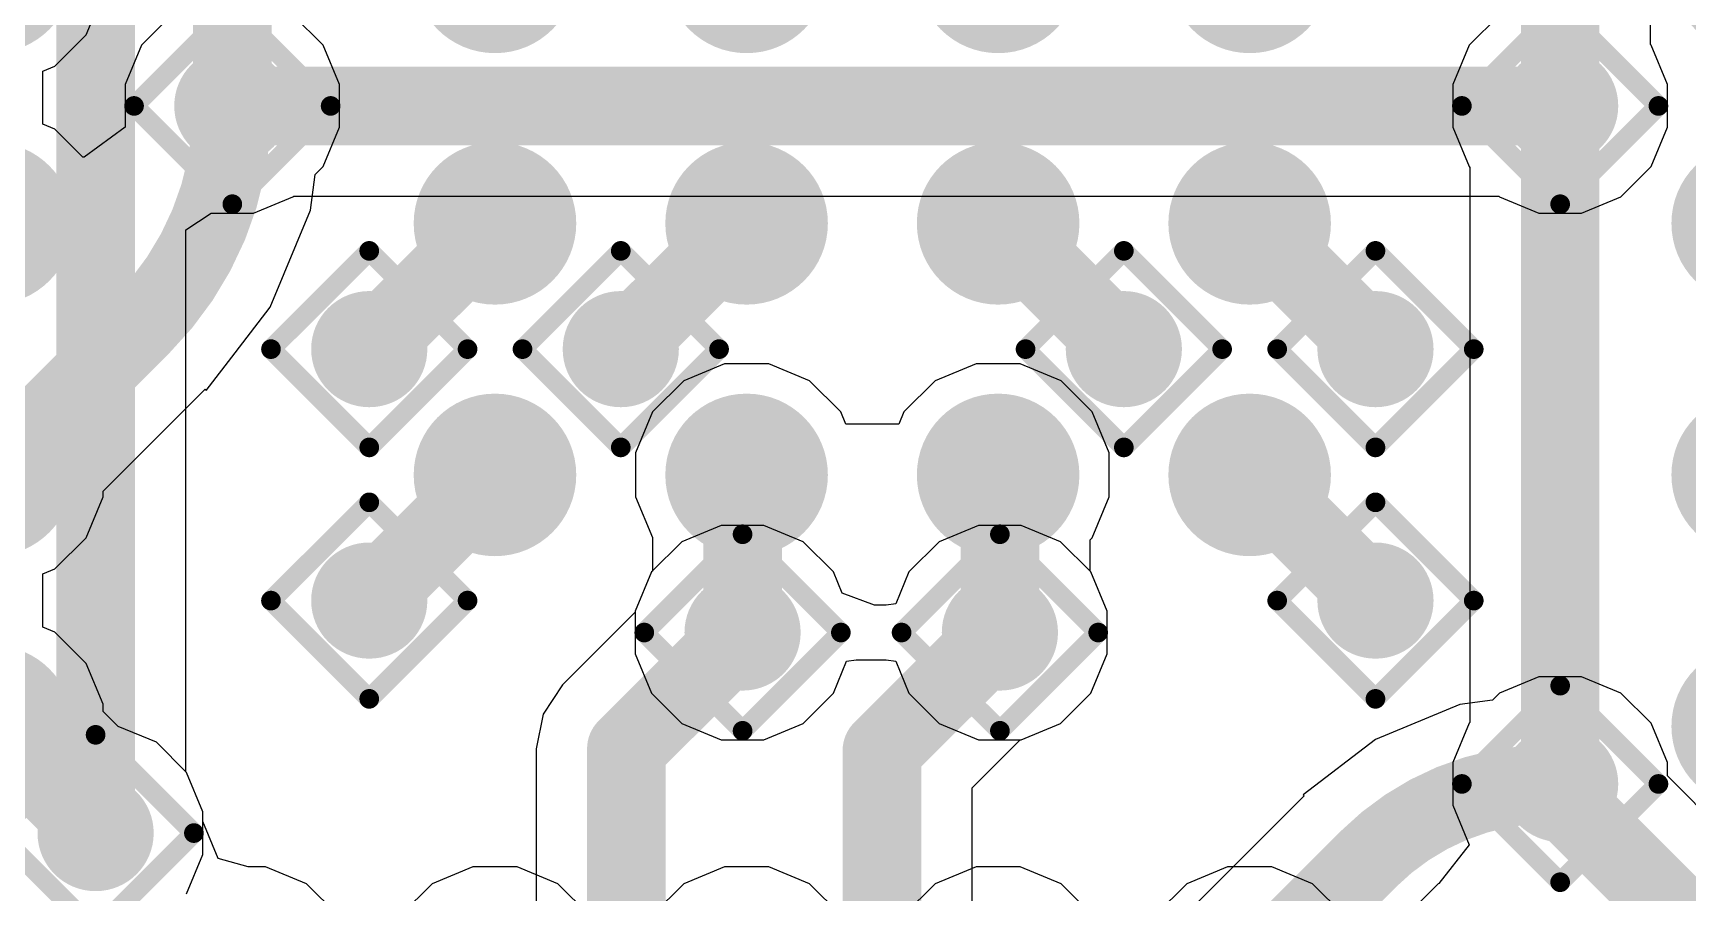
# Model space of a CAD drawing. Header units: inches. Extents: x -0.2 to 17.4, y -0.2 to 2.6.
# Drawn here: x 0.9396 to 1.108, y 0.1849 to 0.2724 of the extents above; entities that cross this region are included whole.
import ezdxf

# ---------------------------------------------------------------- set-up
doc = ezdxf.new("R2010")
doc.units = ezdxf.units.IN
doc.header["$MEASUREMENT"] = 0
for name, color, linetype in [('Bottom Layer', 5, 'Continuous'), ('Drill Drawing', 1, 'Continuous'), ('Top Layer', 1, 'Continuous'), ('Top Paste', 8, 'Continuous'), ('Top Solder', 216, 'Continuous'), ('Via Holes', 16, 'Continuous')]:
    doc.layers.add(name, color=color, linetype=linetype)

# ---------------------------------------------------------------- blocks, each defined once
blk = doc.blocks.new('TC358870XBG_17')
at = {"layer": 'Top Layer'}
h = blk.add_hatch(color=1, dxfattribs=at)
edge = h.paths.add_edge_path()
edge.add_arc((-0.08957, 0.0128), 0.0063, 0, 360)
h = blk.add_hatch(color=1, dxfattribs=at)
edge = h.paths.add_edge_path()
edge.add_arc((-0.03839, 0.0128), 0.0063, 0, 360)
h = blk.add_hatch(color=1, dxfattribs=at)
edge = h.paths.add_edge_path()
edge.add_arc((-0.01279, 0.0128), 0.0063, 0, 360)
h = blk.add_hatch(color=1, dxfattribs=at)
edge = h.paths.add_edge_path()
edge.add_arc((0.0128, 0.0128), 0.0063, 0, 360)
h = blk.add_hatch(color=1, dxfattribs=at)
edge = h.paths.add_edge_path()
edge.add_arc((0.03839, 0.0128), 0.0063, 0, 360)
h = blk.add_hatch(color=1, dxfattribs=at)
edge = h.paths.add_edge_path()
edge.add_arc((-0.08957, -0.01279), 0.0063, 0, 360)
h = blk.add_hatch(color=1, dxfattribs=at)
edge = h.paths.add_edge_path()
edge.add_arc((-0.03839, -0.01279), 0.0063, 0, 360)
h = blk.add_hatch(color=1, dxfattribs=at)
edge = h.paths.add_edge_path()
edge.add_arc((-0.01279, -0.01279), 0.0063, 0, 360)
h = blk.add_hatch(color=1, dxfattribs=at)
edge = h.paths.add_edge_path()
edge.add_arc((0.0128, -0.01279), 0.0063, 0, 360)
h = blk.add_hatch(color=1, dxfattribs=at)
edge = h.paths.add_edge_path()
edge.add_arc((0.03839, -0.01279), 0.0063, 0, 360)
h = blk.add_hatch(color=1, dxfattribs=at)
edge = h.paths.add_edge_path()
edge.add_arc((-0.08957, -0.03839), 0.0063, 0, 360)
h = blk.add_hatch(color=1, dxfattribs=at)
edge = h.paths.add_edge_path()
edge.add_arc((-0.03839, -0.03839), 0.0063, 0, 360)
h = blk.add_hatch(color=1, dxfattribs=at)
edge = h.paths.add_edge_path()
edge.add_arc((-0.01279, -0.03839), 0.0063, 0, 360)
h = blk.add_hatch(color=1, dxfattribs=at)
edge = h.paths.add_edge_path()
edge.add_arc((0.0128, -0.03839), 0.0063, 0, 360)
h = blk.add_hatch(color=1, dxfattribs=at)
edge = h.paths.add_edge_path()
edge.add_arc((0.03839, -0.03839), 0.0063, 0, 360)
h = blk.add_hatch(color=1, dxfattribs=at)
edge = h.paths.add_edge_path()
edge.add_arc((-0.08957, -0.06398), 0.0063, 0, 360)
at = {"layer": 'Top Paste'}
h = blk.add_hatch(color=8, dxfattribs=at)
edge = h.paths.add_edge_path()
edge.add_arc((-0.08957, 0.0128), 0.0063, 0, 360)
h = blk.add_hatch(color=8, dxfattribs=at)
edge = h.paths.add_edge_path()
edge.add_arc((-0.03839, 0.0128), 0.0063, 0, 360)
h = blk.add_hatch(color=8, dxfattribs=at)
edge = h.paths.add_edge_path()
edge.add_arc((-0.01279, 0.0128), 0.0063, 0, 360)
h = blk.add_hatch(color=8, dxfattribs=at)
edge = h.paths.add_edge_path()
edge.add_arc((0.0128, 0.0128), 0.0063, 0, 360)
h = blk.add_hatch(color=8, dxfattribs=at)
edge = h.paths.add_edge_path()
edge.add_arc((0.03839, 0.0128), 0.0063, 0, 360)
h = blk.add_hatch(color=8, dxfattribs=at)
edge = h.paths.add_edge_path()
edge.add_arc((-0.08957, -0.01279), 0.0063, 0, 360)
h = blk.add_hatch(color=8, dxfattribs=at)
edge = h.paths.add_edge_path()
edge.add_arc((-0.03839, -0.01279), 0.0063, 0, 360)
h = blk.add_hatch(color=8, dxfattribs=at)
edge = h.paths.add_edge_path()
edge.add_arc((-0.01279, -0.01279), 0.0063, 0, 360)
h = blk.add_hatch(color=8, dxfattribs=at)
edge = h.paths.add_edge_path()
edge.add_arc((0.0128, -0.01279), 0.0063, 0, 360)
h = blk.add_hatch(color=8, dxfattribs=at)
edge = h.paths.add_edge_path()
edge.add_arc((0.03839, -0.01279), 0.0063, 0, 360)
h = blk.add_hatch(color=8, dxfattribs=at)
edge = h.paths.add_edge_path()
edge.add_arc((-0.08957, -0.03839), 0.0063, 0, 360)
h = blk.add_hatch(color=8, dxfattribs=at)
edge = h.paths.add_edge_path()
edge.add_arc((-0.03839, -0.03839), 0.0063, 0, 360)
h = blk.add_hatch(color=8, dxfattribs=at)
edge = h.paths.add_edge_path()
edge.add_arc((-0.01279, -0.03839), 0.0063, 0, 360)
h = blk.add_hatch(color=8, dxfattribs=at)
edge = h.paths.add_edge_path()
edge.add_arc((0.0128, -0.03839), 0.0063, 0, 360)
h = blk.add_hatch(color=8, dxfattribs=at)
edge = h.paths.add_edge_path()
edge.add_arc((0.03839, -0.03839), 0.0063, 0, 360)
h = blk.add_hatch(color=8, dxfattribs=at)
edge = h.paths.add_edge_path()
edge.add_arc((-0.08957, -0.06398), 0.0063, 0, 360)
at = {"layer": 'Top Solder'}
h = blk.add_hatch(color=216, dxfattribs=at)
edge = h.paths.add_edge_path()
edge.add_arc((-0.08957, 0.0128), 0.00827, 0, 360)
h = blk.add_hatch(color=216, dxfattribs=at)
edge = h.paths.add_edge_path()
edge.add_arc((-0.03839, 0.0128), 0.00827, 0, 360)
h = blk.add_hatch(color=216, dxfattribs=at)
edge = h.paths.add_edge_path()
edge.add_arc((-0.01279, 0.0128), 0.00827, 0, 360)
h = blk.add_hatch(color=216, dxfattribs=at)
edge = h.paths.add_edge_path()
edge.add_arc((0.0128, 0.0128), 0.00827, 0, 360)
h = blk.add_hatch(color=216, dxfattribs=at)
edge = h.paths.add_edge_path()
edge.add_arc((0.03839, 0.0128), 0.00827, 0, 360)
h = blk.add_hatch(color=216, dxfattribs=at)
edge = h.paths.add_edge_path()
edge.add_arc((0.08957, 0.0128), 0.00827, 0, 360)
h = blk.add_hatch(color=216, dxfattribs=at)
edge = h.paths.add_edge_path()
edge.add_arc((-0.08957, -0.01279), 0.00827, 0, 360)
h = blk.add_hatch(color=216, dxfattribs=at)
edge = h.paths.add_edge_path()
edge.add_arc((-0.03839, -0.01279), 0.00827, 0, 360)
h = blk.add_hatch(color=216, dxfattribs=at)
edge = h.paths.add_edge_path()
edge.add_arc((-0.01279, -0.01279), 0.00827, 0, 360)
h = blk.add_hatch(color=216, dxfattribs=at)
edge = h.paths.add_edge_path()
edge.add_arc((0.0128, -0.01279), 0.00827, 0, 360)
h = blk.add_hatch(color=216, dxfattribs=at)
edge = h.paths.add_edge_path()
edge.add_arc((0.03839, -0.01279), 0.00827, 0, 360)
h = blk.add_hatch(color=216, dxfattribs=at)
edge = h.paths.add_edge_path()
edge.add_arc((0.08957, -0.01279), 0.00827, 0, 360)
h = blk.add_hatch(color=216, dxfattribs=at)
edge = h.paths.add_edge_path()
edge.add_arc((-0.08957, -0.03839), 0.00827, 0, 360)
h = blk.add_hatch(color=216, dxfattribs=at)
edge = h.paths.add_edge_path()
edge.add_arc((-0.03839, -0.03839), 0.00827, 0, 360)
h = blk.add_hatch(color=216, dxfattribs=at)
edge = h.paths.add_edge_path()
edge.add_arc((-0.01279, -0.03839), 0.00827, 0, 360)
h = blk.add_hatch(color=216, dxfattribs=at)
edge = h.paths.add_edge_path()
edge.add_arc((0.0128, -0.03839), 0.00827, 0, 360)
h = blk.add_hatch(color=216, dxfattribs=at)
edge = h.paths.add_edge_path()
edge.add_arc((0.03839, -0.03839), 0.00827, 0, 360)
h = blk.add_hatch(color=216, dxfattribs=at)
edge = h.paths.add_edge_path()
edge.add_arc((0.08957, -0.03839), 0.00827, 0, 360)
h = blk.add_hatch(color=216, dxfattribs=at)
edge = h.paths.add_edge_path()
edge.add_arc((-0.08957, -0.06398), 0.00827, 0, 360)
h = blk.add_hatch(color=216, dxfattribs=at)
edge = h.paths.add_edge_path()
edge.add_arc((0.08957, -0.06398), 0.00827, 0, 360)

msp = doc.modelspace()

# ---------------------------------------------------------------- hatches: boundary and pattern name
at = {"layer": 'Bottom Layer'}
h = msp.add_hatch(color=5, dxfattribs=at)
edge = h.paths.add_edge_path()
edge.add_arc((0.95991, 0.265), 0.00591, 0, 360)
h = msp.add_hatch(color=5, dxfattribs=at)
edge = h.paths.add_edge_path()
edge.add_arc((1.095, 0.265), 0.00591, 0, 360)
h = msp.add_hatch(color=5, dxfattribs=at)
edge = h.paths.add_edge_path()
edge.add_arc((0.97384, 0.24025), 0.00591, 0, 360)
h = msp.add_hatch(color=5, dxfattribs=at)
edge = h.paths.add_edge_path()
edge.add_arc((0.99943, 0.24025), 0.00591, 0, 360)
h = msp.add_hatch(color=5, dxfattribs=at)
edge = h.paths.add_edge_path()
edge.add_arc((1.05061, 0.24025), 0.00591, 0, 360)
h = msp.add_hatch(color=5, dxfattribs=at)
edge = h.paths.add_edge_path()
edge.add_arc((1.07621, 0.24025), 0.00591, 0, 360)
h = msp.add_hatch(color=5, dxfattribs=at)
edge = h.paths.add_edge_path()
edge.add_arc((0.97384, 0.21466), 0.00591, 0, 360)
h = msp.add_hatch(color=5, dxfattribs=at)
edge = h.paths.add_edge_path()
edge.add_arc((1.07621, 0.21466), 0.00591, 0, 360)
h = msp.add_hatch(color=5, dxfattribs=at)
edge = h.paths.add_edge_path()
edge.add_arc((1.01182, 0.21141), 0.00591, 0, 360)
h = msp.add_hatch(color=5, dxfattribs=at)
edge = h.paths.add_edge_path()
edge.add_arc((1.038, 0.21141), 0.00591, 0, 360)
h = msp.add_hatch(color=5, dxfattribs=at)
edge = h.paths.add_edge_path()
edge.add_arc((1.095, 0.196), 0.00591, 0, 360)
h = msp.add_hatch(color=5, dxfattribs=at)
edge = h.paths.add_edge_path()
edge.add_arc((0.946, 0.191), 0.00591, 0, 360)
at = {"layer": 'Top Layer'}
h = msp.add_hatch(color=1, dxfattribs=at)
edge = h.paths.add_edge_path()
edge.add_arc((0.95991, 0.265), 0.00591, 0, 360)
h = msp.add_hatch(color=1, dxfattribs=at)
edge = h.paths.add_edge_path()
edge.add_arc((1.095, 0.265), 0.00591, 0, 360)
h = msp.add_hatch(color=1, dxfattribs=at)
edge = h.paths.add_edge_path()
edge.add_arc((0.97384, 0.24025), 0.00591, 0, 360)
h = msp.add_hatch(color=1, dxfattribs=at)
edge = h.paths.add_edge_path()
edge.add_arc((0.99943, 0.24025), 0.00591, 0, 360)
h = msp.add_hatch(color=1, dxfattribs=at)
edge = h.paths.add_edge_path()
edge.add_arc((1.05061, 0.24025), 0.00591, 0, 360)
h = msp.add_hatch(color=1, dxfattribs=at)
edge = h.paths.add_edge_path()
edge.add_arc((1.07621, 0.24025), 0.00591, 0, 360)
h = msp.add_hatch(color=1, dxfattribs=at)
edge = h.paths.add_edge_path()
edge.add_arc((0.97384, 0.21466), 0.00591, 0, 360)
h = msp.add_hatch(color=1, dxfattribs=at)
edge = h.paths.add_edge_path()
edge.add_arc((1.07621, 0.21466), 0.00591, 0, 360)
h = msp.add_hatch(color=1, dxfattribs=at)
edge = h.paths.add_edge_path()
edge.add_arc((1.01182, 0.21141), 0.00591, 0, 360)
h = msp.add_hatch(color=1, dxfattribs=at)
edge = h.paths.add_edge_path()
edge.add_arc((1.038, 0.21141), 0.00591, 0, 360)
h = msp.add_hatch(color=1, dxfattribs=at)
edge = h.paths.add_edge_path()
edge.add_arc((1.095, 0.196), 0.00591, 0, 360)
h = msp.add_hatch(color=1, dxfattribs=at)
edge = h.paths.add_edge_path()
edge.add_arc((0.946, 0.191), 0.00591, 0, 360)
at = {"layer": 'Via Holes'}
h = msp.add_hatch(color=7, dxfattribs=at)
edge = h.paths.add_edge_path()
edge.add_arc((0.95991, 0.265), 0.00394, 0, 360)
h = msp.add_hatch(color=7, dxfattribs=at)
edge = h.paths.add_edge_path()
edge.add_arc((1.095, 0.265), 0.00394, 0, 360)
h = msp.add_hatch(color=7, dxfattribs=at)
edge = h.paths.add_edge_path()
edge.add_arc((0.97384, 0.24025), 0.00394, 0, 360)
h = msp.add_hatch(color=7, dxfattribs=at)
edge = h.paths.add_edge_path()
edge.add_arc((0.99943, 0.24025), 0.00394, 0, 360)
h = msp.add_hatch(color=7, dxfattribs=at)
edge = h.paths.add_edge_path()
edge.add_arc((1.05061, 0.24025), 0.00394, 0, 360)
h = msp.add_hatch(color=7, dxfattribs=at)
edge = h.paths.add_edge_path()
edge.add_arc((1.07621, 0.24025), 0.00394, 0, 360)
h = msp.add_hatch(color=7, dxfattribs=at)
edge = h.paths.add_edge_path()
edge.add_arc((0.97384, 0.21466), 0.00394, 0, 360)
h = msp.add_hatch(color=7, dxfattribs=at)
edge = h.paths.add_edge_path()
edge.add_arc((1.07621, 0.21466), 0.00394, 0, 360)
h = msp.add_hatch(color=7, dxfattribs=at)
edge = h.paths.add_edge_path()
edge.add_arc((1.01182, 0.21141), 0.00394, 0, 360)
h = msp.add_hatch(color=7, dxfattribs=at)
edge = h.paths.add_edge_path()
edge.add_arc((1.038, 0.21141), 0.00394, 0, 360)
h = msp.add_hatch(color=7, dxfattribs=at)
edge = h.paths.add_edge_path()
edge.add_arc((1.095, 0.196), 0.00394, 0, 360)
h = msp.add_hatch(color=7, dxfattribs=at)
edge = h.paths.add_edge_path()
edge.add_arc((0.946, 0.191), 0.00394, 0, 360)

# ---------------------------------------------------------------- linework, layer by layer
at = {"layer": 'Bottom Layer'}
for p, q in [((1.10418, 0.27125), (1.10418, 0.29399)), ((1.10425, 0.27118), (1.10418, 0.27125)), ((1.10591, 0.26717), (1.10425, 0.27118)), ((1.10591, 0.26283), (1.10591, 0.26717)), ((1.10425, 0.25882), (1.10591, 0.26283)), ((1.10118, 0.25575), (1.10425, 0.25882)), ((0.96207, 0.25409), (0.96608, 0.25575)), ((0.96608, 0.25575), (0.96615, 0.25582)), ((0.96615, 0.25582), (1.08875, 0.25582)), ((1.08875, 0.25582), (1.08882, 0.25575)), ((1.08882, 0.25575), (1.09283, 0.25409)), ((1.09717, 0.25409), (1.10118, 0.25575)), ((0.95518, 0.25238), (0.95774, 0.25409)), ((0.95774, 0.25409), (0.96207, 0.25409)), ((1.09283, 0.25409), (1.09717, 0.25409)), ((0.95518, 0.19725), (0.95518, 0.25238)), ((1.00965, 0.22231), (1.00564, 0.22065)), ((1.01399, 0.22231), (1.00965, 0.22231)), ((1.018, 0.22065), (1.01399, 0.22231)), ((1.03583, 0.22231), (1.03182, 0.22065)), ((1.04017, 0.22231), (1.03583, 0.22231)), ((1.04418, 0.22065), (1.04017, 0.22231)), ((1.00564, 0.22065), (1.00257, 0.21759)), ((1.02106, 0.21759), (1.018, 0.22065)), ((1.03182, 0.22065), (1.02875, 0.21759)), ((1.04725, 0.21759), (1.04418, 0.22065)), ((1.00257, 0.21759), (1.00091, 0.21358)), ((1.02196, 0.21542), (1.02106, 0.21759)), ((1.02875, 0.21759), (1.02741, 0.21434)), ((1.04891, 0.21358), (1.04725, 0.21759)), ((1.02524, 0.21418), (1.02196, 0.21542)), ((1.02644, 0.21418), (1.02524, 0.21418)), ((1.02741, 0.21434), (1.02644, 0.21418)), ((1.00091, 0.21348), (0.99351, 0.20608)), ((1.00091, 0.21358), (1.00091, 0.21348)), ((1.04891, 0.20924), (1.04891, 0.21358)), ((1.04725, 0.20523), (1.04891, 0.20924)), ((0.99351, 0.20608), (0.99152, 0.2031)), ((1.09283, 0.20691), (1.08882, 0.20525)), ((1.09717, 0.20691), (1.09283, 0.20691)), ((1.10118, 0.20525), (1.09717, 0.20691)), ((1.04418, 0.20216), (1.04725, 0.20523)), ((1.0848, 0.20409), (1.07623, 0.20054)), ((1.08811, 0.20453), (1.0848, 0.20409)), ((1.08882, 0.20525), (1.08811, 0.20453)), ((1.10425, 0.20218), (1.10118, 0.20525)), ((0.99152, 0.2031), (0.99082, 0.19959)), ((1.04017, 0.2005), (1.04418, 0.20216)), ((1.10591, 0.19817), (1.10425, 0.20218)), ((1.03518, 0.19561), (1.04007, 0.2005)), ((1.04007, 0.2005), (1.04017, 0.2005)), ((1.07623, 0.20054), (1.06887, 0.19489)), ((0.99082, 0.19959), (0.99082, 0.14578)), ((0.95525, 0.19718), (0.95518, 0.19725)), ((0.95691, 0.19317), (0.95525, 0.19718)), ((1.10591, 0.19682), (1.10591, 0.19817)), ((1.03518, 0.16777), (1.03518, 0.19561)), ((1.11148, 0.19124), (1.10591, 0.19682)), ((1.06896, 0.1948), (1.04854, 0.17439)), ((1.06887, 0.19489), (1.06896, 0.1948)), ((0.95691, 0.18883), (0.95691, 0.19317)), ((0.95525, 0.18482), (0.95691, 0.18883))]:
    msp.add_line(p, q, dxfattribs=at)
for points in [[(0.946, 0.191, 0.008, 0.008, 0), (0.946, 0.34616, 0.008, 0.008, 0)], [(0.95991, 0.265, 0.008, 0.008, 0), (0.95991, 0.331, 0.008, 0.008, 0)], [(1.095, 0.265, 0.008, 0.008, 0), (1.095, 0.29399, 0.008, 0.008, 0)], [(0.95991, 0.265, 0.008, 0.008, 0), (1.095, 0.265, 0.008, 0.008, 0)], [(1, 0.19959, 0.008, 0.008, 0), (1.01182, 0.21141, 0.008, 0.008, 0)], [(1.026, 0.19941, 0.008, 0.008, 0), (1.038, 0.21141, 0.008, 0.008, 0)], [(1, 0.133, 0.008, 0.008, 0), (1, 0.19959, 0.008, 0.008, 0)], [(1.026, 0.133, 0.008, 0.008, 0), (1.026, 0.19941, 0.008, 0.008, 0)], [(1.07545, 0.18832, 0.008, 0.008, -0.198912), (1.094, 0.196, 0.008, 0.008, 0)], [(1.09387, 0.19587, 0.008, 0.008, 0), (1.14675, 0.143, 0.008, 0.008, 0)], [(1.05061, 0.16348, 0.008, 0.008, 0), (1.07545, 0.18832, 0.008, 0.008, 0)]]:
    msp.add_lwpolyline(points, format="xyseb", dxfattribs=at)
for points in [[(0.95791, 0.265, 0.004, 0.004, 1), (0.96191, 0.265, 0.004, 0.004, 1)], [(0.95791, 0.265, 0.004, 0.004, 1), (0.96191, 0.265, 0.004, 0.004, 1)], [(1.093, 0.265, 0.004, 0.004, 1), (1.097, 0.265, 0.004, 0.004, 1)], [(1.093, 0.265, 0.004, 0.004, 1), (1.097, 0.265, 0.004, 0.004, 1)], [(1.00982, 0.21141, 0.004, 0.004, 1), (1.01382, 0.21141, 0.004, 0.004, 1)], [(1.036, 0.21141, 0.004, 0.004, 1), (1.04, 0.21141, 0.004, 0.004, 1)], [(0.998, 0.19959, 0.004, 0.004, 1), (1.002, 0.19959, 0.004, 0.004, 1)], [(0.998, 0.19959, 0.004, 0.004, 1), (1.002, 0.19959, 0.004, 0.004, 1)], [(1.024, 0.19941, 0.004, 0.004, 1), (1.028, 0.19941, 0.004, 0.004, 1)], [(1.024, 0.19941, 0.004, 0.004, 1), (1.028, 0.19941, 0.004, 0.004, 1)], [(1.09187, 0.19587, 0.004, 0.004, 1), (1.09587, 0.19587, 0.004, 0.004, 1)], [(1.092, 0.196, 0.004, 0.004, 1), (1.096, 0.196, 0.004, 0.004, 1)], [(0.944, 0.191, 0.004, 0.004, 1), (0.948, 0.191, 0.004, 0.004, 1)], [(1.07345, 0.18832, 0.004, 0.004, 1), (1.07745, 0.18832, 0.004, 0.004, 1)], [(1.07345, 0.18832, 0.004, 0.004, 1), (1.07745, 0.18832, 0.004, 0.004, 1)]]:
    msp.add_lwpolyline(points, format="xyseb", close=True, dxfattribs=at)
at = {"layer": 'Drill Drawing'}
for points in [[(0.94991, 0.265, 0.002, 0.002, 0), (0.95991, 0.275, 0.002, 0.002, 0)], [(0.95991, 0.275, 0.002, 0.002, 0), (0.96991, 0.265, 0.002, 0.002, 0)], [(1.085, 0.265, 0.002, 0.002, 0), (1.095, 0.275, 0.002, 0.002, 0)], [(1.095, 0.275, 0.002, 0.002, 0), (1.105, 0.265, 0.002, 0.002, 0)], [(0.94991, 0.265, 0.002, 0.002, 0), (0.95991, 0.255, 0.002, 0.002, 0)], [(0.95991, 0.255, 0.002, 0.002, 0), (0.96991, 0.265, 0.002, 0.002, 0)], [(1.085, 0.265, 0.002, 0.002, 0), (1.095, 0.255, 0.002, 0.002, 0)], [(1.095, 0.255, 0.002, 0.002, 0), (1.105, 0.265, 0.002, 0.002, 0)], [(0.96384, 0.24025, 0.002, 0.002, 0), (0.97384, 0.25025, 0.002, 0.002, 0)], [(0.97384, 0.25025, 0.002, 0.002, 0), (0.98384, 0.24025, 0.002, 0.002, 0)], [(0.98943, 0.24025, 0.002, 0.002, 0), (0.99943, 0.25025, 0.002, 0.002, 0)], [(0.99943, 0.25025, 0.002, 0.002, 0), (1.00943, 0.24025, 0.002, 0.002, 0)], [(1.04061, 0.24025, 0.002, 0.002, 0), (1.05061, 0.25025, 0.002, 0.002, 0)], [(1.05061, 0.25025, 0.002, 0.002, 0), (1.06061, 0.24025, 0.002, 0.002, 0)], [(1.06621, 0.24025, 0.002, 0.002, 0), (1.07621, 0.25025, 0.002, 0.002, 0)], [(1.07621, 0.25025, 0.002, 0.002, 0), (1.08621, 0.24025, 0.002, 0.002, 0)], [(0.96384, 0.24025, 0.002, 0.002, 0), (0.97384, 0.23025, 0.002, 0.002, 0)], [(0.97384, 0.23025, 0.002, 0.002, 0), (0.98384, 0.24025, 0.002, 0.002, 0)], [(0.98943, 0.24025, 0.002, 0.002, 0), (0.99943, 0.23025, 0.002, 0.002, 0)], [(0.99943, 0.23025, 0.002, 0.002, 0), (1.00943, 0.24025, 0.002, 0.002, 0)], [(1.04061, 0.24025, 0.002, 0.002, 0), (1.05061, 0.23025, 0.002, 0.002, 0)], [(1.05061, 0.23025, 0.002, 0.002, 0), (1.06061, 0.24025, 0.002, 0.002, 0)], [(1.06621, 0.24025, 0.002, 0.002, 0), (1.07621, 0.23025, 0.002, 0.002, 0)], [(1.07621, 0.23025, 0.002, 0.002, 0), (1.08621, 0.24025, 0.002, 0.002, 0)], [(0.96384, 0.21466, 0.002, 0.002, 0), (0.97384, 0.22466, 0.002, 0.002, 0)], [(0.97384, 0.22466, 0.002, 0.002, 0), (0.98384, 0.21466, 0.002, 0.002, 0)], [(1.06621, 0.21466, 0.002, 0.002, 0), (1.07621, 0.22466, 0.002, 0.002, 0)], [(1.07621, 0.22466, 0.002, 0.002, 0), (1.08621, 0.21466, 0.002, 0.002, 0)], [(1.00182, 0.21141, 0.002, 0.002, 0), (1.01182, 0.22141, 0.002, 0.002, 0)], [(1.01182, 0.22141, 0.002, 0.002, 0), (1.02182, 0.21141, 0.002, 0.002, 0)], [(1.028, 0.21141, 0.002, 0.002, 0), (1.038, 0.22141, 0.002, 0.002, 0)], [(1.038, 0.22141, 0.002, 0.002, 0), (1.048, 0.21141, 0.002, 0.002, 0)], [(0.96384, 0.21466, 0.002, 0.002, 0), (0.97384, 0.20466, 0.002, 0.002, 0)], [(0.97384, 0.20466, 0.002, 0.002, 0), (0.98384, 0.21466, 0.002, 0.002, 0)], [(1.06621, 0.21466, 0.002, 0.002, 0), (1.07621, 0.20466, 0.002, 0.002, 0)], [(1.07621, 0.20466, 0.002, 0.002, 0), (1.08621, 0.21466, 0.002, 0.002, 0)], [(1.00182, 0.21141, 0.002, 0.002, 0), (1.01182, 0.20141, 0.002, 0.002, 0)], [(1.01182, 0.20141, 0.002, 0.002, 0), (1.02182, 0.21141, 0.002, 0.002, 0)], [(1.028, 0.21141, 0.002, 0.002, 0), (1.038, 0.20141, 0.002, 0.002, 0)], [(1.038, 0.20141, 0.002, 0.002, 0), (1.048, 0.21141, 0.002, 0.002, 0)], [(1.085, 0.196, 0.002, 0.002, 0), (1.095, 0.206, 0.002, 0.002, 0)], [(1.095, 0.206, 0.002, 0.002, 0), (1.105, 0.196, 0.002, 0.002, 0)], [(0.936, 0.191, 0.002, 0.002, 0), (0.946, 0.201, 0.002, 0.002, 0)], [(0.946, 0.201, 0.002, 0.002, 0), (0.956, 0.191, 0.002, 0.002, 0)], [(1.085, 0.196, 0.002, 0.002, 0), (1.095, 0.186, 0.002, 0.002, 0)], [(1.095, 0.186, 0.002, 0.002, 0), (1.105, 0.196, 0.002, 0.002, 0)], [(0.936, 0.191, 0.002, 0.002, 0), (0.946, 0.181, 0.002, 0.002, 0)], [(0.946, 0.181, 0.002, 0.002, 0), (0.956, 0.191, 0.002, 0.002, 0)]]:
    msp.add_lwpolyline(points, format="xyseb", dxfattribs=at)
for points in [[(0.94941, 0.265, 0.001, 0.001, 1), (0.95041, 0.265, 0.001, 0.001, 1)], [(0.94941, 0.265, 0.001, 0.001, 1), (0.95041, 0.265, 0.001, 0.001, 1)], [(0.96941, 0.265, 0.001, 0.001, 1), (0.97041, 0.265, 0.001, 0.001, 1)], [(0.96941, 0.265, 0.001, 0.001, 1), (0.97041, 0.265, 0.001, 0.001, 1)], [(1.0845, 0.265, 0.001, 0.001, 1), (1.0855, 0.265, 0.001, 0.001, 1)], [(1.0845, 0.265, 0.001, 0.001, 1), (1.0855, 0.265, 0.001, 0.001, 1)], [(1.1045, 0.265, 0.001, 0.001, 1), (1.1055, 0.265, 0.001, 0.001, 1)], [(1.1045, 0.265, 0.001, 0.001, 1), (1.1055, 0.265, 0.001, 0.001, 1)], [(0.95941, 0.255, 0.001, 0.001, 1), (0.96041, 0.255, 0.001, 0.001, 1)], [(0.95941, 0.255, 0.001, 0.001, 1), (0.96041, 0.255, 0.001, 0.001, 1)], [(1.0945, 0.255, 0.001, 0.001, 1), (1.0955, 0.255, 0.001, 0.001, 1)], [(1.0945, 0.255, 0.001, 0.001, 1), (1.0955, 0.255, 0.001, 0.001, 1)], [(0.97334, 0.25025, 0.001, 0.001, 1), (0.97434, 0.25025, 0.001, 0.001, 1)], [(0.97334, 0.25025, 0.001, 0.001, 1), (0.97434, 0.25025, 0.001, 0.001, 1)], [(0.99893, 0.25025, 0.001, 0.001, 1), (0.99993, 0.25025, 0.001, 0.001, 1)], [(0.99893, 0.25025, 0.001, 0.001, 1), (0.99993, 0.25025, 0.001, 0.001, 1)], [(1.05011, 0.25025, 0.001, 0.001, 1), (1.05111, 0.25025, 0.001, 0.001, 1)], [(1.05011, 0.25025, 0.001, 0.001, 1), (1.05111, 0.25025, 0.001, 0.001, 1)], [(1.07571, 0.25025, 0.001, 0.001, 1), (1.07671, 0.25025, 0.001, 0.001, 1)], [(1.07571, 0.25025, 0.001, 0.001, 1), (1.07671, 0.25025, 0.001, 0.001, 1)], [(0.96334, 0.24025, 0.001, 0.001, 1), (0.96434, 0.24025, 0.001, 0.001, 1)], [(0.96334, 0.24025, 0.001, 0.001, 1), (0.96434, 0.24025, 0.001, 0.001, 1)], [(0.98334, 0.24025, 0.001, 0.001, 1), (0.98434, 0.24025, 0.001, 0.001, 1)], [(0.98334, 0.24025, 0.001, 0.001, 1), (0.98434, 0.24025, 0.001, 0.001, 1)], [(0.98893, 0.24025, 0.001, 0.001, 1), (0.98993, 0.24025, 0.001, 0.001, 1)], [(0.98893, 0.24025, 0.001, 0.001, 1), (0.98993, 0.24025, 0.001, 0.001, 1)], [(1.00893, 0.24025, 0.001, 0.001, 1), (1.00993, 0.24025, 0.001, 0.001, 1)], [(1.00893, 0.24025, 0.001, 0.001, 1), (1.00993, 0.24025, 0.001, 0.001, 1)], [(1.04011, 0.24025, 0.001, 0.001, 1), (1.04111, 0.24025, 0.001, 0.001, 1)], [(1.04011, 0.24025, 0.001, 0.001, 1), (1.04111, 0.24025, 0.001, 0.001, 1)], [(1.06011, 0.24025, 0.001, 0.001, 1), (1.06111, 0.24025, 0.001, 0.001, 1)], [(1.06011, 0.24025, 0.001, 0.001, 1), (1.06111, 0.24025, 0.001, 0.001, 1)], [(1.06571, 0.24025, 0.001, 0.001, 1), (1.06671, 0.24025, 0.001, 0.001, 1)], [(1.06571, 0.24025, 0.001, 0.001, 1), (1.06671, 0.24025, 0.001, 0.001, 1)], [(1.08571, 0.24025, 0.001, 0.001, 1), (1.08671, 0.24025, 0.001, 0.001, 1)], [(1.08571, 0.24025, 0.001, 0.001, 1), (1.08671, 0.24025, 0.001, 0.001, 1)], [(0.97334, 0.23025, 0.001, 0.001, 1), (0.97434, 0.23025, 0.001, 0.001, 1)], [(0.97334, 0.23025, 0.001, 0.001, 1), (0.97434, 0.23025, 0.001, 0.001, 1)], [(0.99893, 0.23025, 0.001, 0.001, 1), (0.99993, 0.23025, 0.001, 0.001, 1)], [(0.99893, 0.23025, 0.001, 0.001, 1), (0.99993, 0.23025, 0.001, 0.001, 1)], [(1.05011, 0.23025, 0.001, 0.001, 1), (1.05111, 0.23025, 0.001, 0.001, 1)], [(1.05011, 0.23025, 0.001, 0.001, 1), (1.05111, 0.23025, 0.001, 0.001, 1)], [(1.07571, 0.23025, 0.001, 0.001, 1), (1.07671, 0.23025, 0.001, 0.001, 1)], [(1.07571, 0.23025, 0.001, 0.001, 1), (1.07671, 0.23025, 0.001, 0.001, 1)], [(0.97334, 0.22466, 0.001, 0.001, 1), (0.97434, 0.22466, 0.001, 0.001, 1)], [(0.97334, 0.22466, 0.001, 0.001, 1), (0.97434, 0.22466, 0.001, 0.001, 1)], [(1.07571, 0.22466, 0.001, 0.001, 1), (1.07671, 0.22466, 0.001, 0.001, 1)], [(1.07571, 0.22466, 0.001, 0.001, 1), (1.07671, 0.22466, 0.001, 0.001, 1)], [(1.01132, 0.22141, 0.001, 0.001, 1), (1.01232, 0.22141, 0.001, 0.001, 1)], [(1.01132, 0.22141, 0.001, 0.001, 1), (1.01232, 0.22141, 0.001, 0.001, 1)], [(1.0375, 0.22141, 0.001, 0.001, 1), (1.0385, 0.22141, 0.001, 0.001, 1)], [(1.0375, 0.22141, 0.001, 0.001, 1), (1.0385, 0.22141, 0.001, 0.001, 1)], [(0.96334, 0.21466, 0.001, 0.001, 1), (0.96434, 0.21466, 0.001, 0.001, 1)], [(0.96334, 0.21466, 0.001, 0.001, 1), (0.96434, 0.21466, 0.001, 0.001, 1)], [(0.98334, 0.21466, 0.001, 0.001, 1), (0.98434, 0.21466, 0.001, 0.001, 1)], [(0.98334, 0.21466, 0.001, 0.001, 1), (0.98434, 0.21466, 0.001, 0.001, 1)], [(1.06571, 0.21466, 0.001, 0.001, 1), (1.06671, 0.21466, 0.001, 0.001, 1)], [(1.06571, 0.21466, 0.001, 0.001, 1), (1.06671, 0.21466, 0.001, 0.001, 1)], [(1.08571, 0.21466, 0.001, 0.001, 1), (1.08671, 0.21466, 0.001, 0.001, 1)], [(1.08571, 0.21466, 0.001, 0.001, 1), (1.08671, 0.21466, 0.001, 0.001, 1)], [(1.00132, 0.21141, 0.001, 0.001, 1), (1.00232, 0.21141, 0.001, 0.001, 1)], [(1.00132, 0.21141, 0.001, 0.001, 1), (1.00232, 0.21141, 0.001, 0.001, 1)], [(1.02132, 0.21141, 0.001, 0.001, 1), (1.02232, 0.21141, 0.001, 0.001, 1)], [(1.02132, 0.21141, 0.001, 0.001, 1), (1.02232, 0.21141, 0.001, 0.001, 1)], [(1.0275, 0.21141, 0.001, 0.001, 1), (1.0285, 0.21141, 0.001, 0.001, 1)], [(1.0275, 0.21141, 0.001, 0.001, 1), (1.0285, 0.21141, 0.001, 0.001, 1)], [(1.0475, 0.21141, 0.001, 0.001, 1), (1.0485, 0.21141, 0.001, 0.001, 1)], [(1.0475, 0.21141, 0.001, 0.001, 1), (1.0485, 0.21141, 0.001, 0.001, 1)], [(0.97334, 0.20466, 0.001, 0.001, 1), (0.97434, 0.20466, 0.001, 0.001, 1)], [(0.97334, 0.20466, 0.001, 0.001, 1), (0.97434, 0.20466, 0.001, 0.001, 1)], [(1.07571, 0.20466, 0.001, 0.001, 1), (1.07671, 0.20466, 0.001, 0.001, 1)], [(1.07571, 0.20466, 0.001, 0.001, 1), (1.07671, 0.20466, 0.001, 0.001, 1)], [(1.0945, 0.206, 0.001, 0.001, 1), (1.0955, 0.206, 0.001, 0.001, 1)], [(1.0945, 0.206, 0.001, 0.001, 1), (1.0955, 0.206, 0.001, 0.001, 1)], [(1.01132, 0.20141, 0.001, 0.001, 1), (1.01232, 0.20141, 0.001, 0.001, 1)], [(1.01132, 0.20141, 0.001, 0.001, 1), (1.01232, 0.20141, 0.001, 0.001, 1)], [(1.0375, 0.20141, 0.001, 0.001, 1), (1.0385, 0.20141, 0.001, 0.001, 1)], [(1.0375, 0.20141, 0.001, 0.001, 1), (1.0385, 0.20141, 0.001, 0.001, 1)], [(0.9455, 0.201, 0.001, 0.001, 1), (0.9465, 0.201, 0.001, 0.001, 1)], [(0.9455, 0.201, 0.001, 0.001, 1), (0.9465, 0.201, 0.001, 0.001, 1)], [(1.0845, 0.196, 0.001, 0.001, 1), (1.0855, 0.196, 0.001, 0.001, 1)], [(1.0845, 0.196, 0.001, 0.001, 1), (1.0855, 0.196, 0.001, 0.001, 1)], [(1.1045, 0.196, 0.001, 0.001, 1), (1.1055, 0.196, 0.001, 0.001, 1)], [(1.1045, 0.196, 0.001, 0.001, 1), (1.1055, 0.196, 0.001, 0.001, 1)], [(0.9555, 0.191, 0.001, 0.001, 1), (0.9565, 0.191, 0.001, 0.001, 1)], [(0.9555, 0.191, 0.001, 0.001, 1), (0.9565, 0.191, 0.001, 0.001, 1)], [(1.0945, 0.186, 0.001, 0.001, 1), (1.0955, 0.186, 0.001, 0.001, 1)], [(1.0945, 0.186, 0.001, 0.001, 1), (1.0955, 0.186, 0.001, 0.001, 1)]]:
    msp.add_lwpolyline(points, format="xyseb", close=True, dxfattribs=at)
at = {"layer": 'Top Layer'}
for p, q in [((0.94504, 0.27224), (0.94676, 0.27639)), ((0.95373, 0.27425), (0.95066, 0.27118)), ((0.96915, 0.27118), (0.96608, 0.27425)), ((1.08882, 0.27425), (1.08575, 0.27118)), ((0.94186, 0.26906), (0.94504, 0.27224)), ((0.95066, 0.27118), (0.949, 0.26717)), ((0.97081, 0.26717), (0.96915, 0.27118)), ((1.08575, 0.27118), (1.08409, 0.26717)), ((0.94063, 0.26855), (0.94186, 0.26906)), ((0.94063, 0.26314), (0.94063, 0.26855)), ((0.949, 0.26717), (0.949, 0.26283)), ((0.97081, 0.26283), (0.97081, 0.26717)), ((1.08409, 0.26717), (1.08409, 0.26283)), ((0.94186, 0.26263), (0.94063, 0.26314)), ((0.949, 0.26283), (0.94485, 0.25979)), ((0.96915, 0.25882), (0.97081, 0.26283)), ((1.08409, 0.26283), (1.08575, 0.25882)), ((0.9447, 0.25978), (0.94186, 0.26263)), ((0.94485, 0.25979), (0.9447, 0.25978)), ((0.96786, 0.2544), (0.96834, 0.25801)), ((0.96834, 0.25801), (0.96915, 0.25882)), ((1.08575, 0.25882), (1.08582, 0.25875)), ((1.08582, 0.25875), (1.08582, 0.20225)), ((0.96377, 0.24452), (0.96786, 0.2544)), ((0.96021, 0.23988), (0.96377, 0.24452)), ((0.95726, 0.23603), (0.96021, 0.23988)), ((1.00998, 0.23876), (1.00583, 0.23704)), ((1.01448, 0.23876), (1.00998, 0.23876)), ((1.01863, 0.23704), (1.01448, 0.23876)), ((1.03557, 0.23876), (1.03142, 0.23704)), ((1.04007, 0.23876), (1.03557, 0.23876)), ((1.04422, 0.23704), (1.04007, 0.23876)), ((0.94676, 0.22578), (0.95713, 0.23616)), ((0.95713, 0.23616), (0.95713, 0.23616)), ((0.95713, 0.23616), (0.95726, 0.23603)), ((1.00583, 0.23704), (1.00265, 0.23386)), ((1.02181, 0.23386), (1.01863, 0.23704)), ((1.03142, 0.23704), (1.02824, 0.23386)), ((1.0474, 0.23386), (1.04422, 0.23704)), ((1.00265, 0.23386), (1.00093, 0.2297)), ((1.02232, 0.23263), (1.02181, 0.23386)), ((1.02773, 0.23263), (1.02232, 0.23263)), ((1.02824, 0.23386), (1.02773, 0.23263)), ((1.04912, 0.2297), (1.0474, 0.23386)), ((1.00093, 0.2297), (1.00093, 0.22521)), ((1.04912, 0.22521), (1.04912, 0.2297)), ((0.94676, 0.22521), (0.94676, 0.22578)), ((0.94504, 0.22106), (0.94676, 0.22521)), ((1.00093, 0.22521), (1.00264, 0.22107)), ((1.0474, 0.22106), (1.04912, 0.22521)), ((0.94186, 0.21788), (0.94504, 0.22106)), ((1.00264, 0.22107), (1.00264, 0.21766)), ((1.04718, 0.22083), (1.0474, 0.22106)), ((1.04718, 0.21766), (1.04718, 0.22083)), ((0.94063, 0.21737), (0.94186, 0.21788)), ((0.94063, 0.21196), (0.94063, 0.21737)), ((1.00257, 0.21759), (1.00091, 0.21358)), ((1.00264, 0.21766), (1.00257, 0.21759)), ((1.04725, 0.21759), (1.04718, 0.21766)), ((1.04891, 0.21358), (1.04725, 0.21759)), ((1.00091, 0.21358), (1.00091, 0.20924)), ((1.04891, 0.20924), (1.04891, 0.21358)), ((0.94186, 0.21145), (0.94063, 0.21196)), ((0.94504, 0.20827), (0.94186, 0.21145)), ((1.00091, 0.20924), (1.00257, 0.20523)), ((1.04725, 0.20523), (1.04891, 0.20924)), ((0.94676, 0.20411), (0.94504, 0.20827)), ((1.02106, 0.20523), (1.02241, 0.20848)), ((1.02241, 0.20848), (1.02338, 0.20864)), ((1.02338, 0.20864), (1.02644, 0.20864)), ((1.02644, 0.20864), (1.02741, 0.20848)), ((1.02741, 0.20848), (1.02875, 0.20523)), ((0.94676, 0.20338), (0.94676, 0.20411)), ((1.00257, 0.20523), (1.00564, 0.20216)), ((1.018, 0.20216), (1.02106, 0.20523)), ((1.02875, 0.20523), (1.03182, 0.20216)), ((1.04418, 0.20216), (1.04725, 0.20523)), ((0.94828, 0.20186), (0.94676, 0.20338)), ((1.00564, 0.20216), (1.00965, 0.2005)), ((1.01399, 0.2005), (1.018, 0.20216)), ((1.03182, 0.20216), (1.03583, 0.2005)), ((1.04017, 0.2005), (1.04418, 0.20216)), ((1.08575, 0.20218), (1.08409, 0.19817)), ((1.08582, 0.20225), (1.08575, 0.20218)), ((0.95218, 0.20025), (0.94828, 0.20186)), ((1.00965, 0.2005), (1.01399, 0.2005)), ((1.03583, 0.2005), (1.04017, 0.2005)), ((0.95525, 0.19718), (0.95218, 0.20025)), ((0.95691, 0.19317), (0.95525, 0.19718)), ((1.08409, 0.19817), (1.08409, 0.19383)), ((1.08409, 0.19383), (1.08575, 0.18982)), ((0.95691, 0.19219), (0.95691, 0.19317)), ((0.95846, 0.18841), (0.95691, 0.19219)), ((1.08575, 0.18982), (1.08264, 0.18587)), ((0.96152, 0.18758), (0.95846, 0.18841)), ((0.9633, 0.18758), (0.96152, 0.18758)), ((0.96745, 0.18585), (0.9633, 0.18758)), ((0.98439, 0.18758), (0.98024, 0.18585)), ((0.98889, 0.18758), (0.98439, 0.18758)), ((0.99304, 0.18585), (0.98889, 0.18758)), ((1.00998, 0.18758), (1.00583, 0.18585)), ((1.01448, 0.18758), (1.00998, 0.18758)), ((1.01863, 0.18585), (1.01448, 0.18758)), ((1.03557, 0.18758), (1.03142, 0.18585)), ((1.04007, 0.18758), (1.03557, 0.18758)), ((1.04422, 0.18585), (1.04007, 0.18758)), ((1.06116, 0.18758), (1.05701, 0.18585)), ((1.06566, 0.18758), (1.06116, 0.18758)), ((1.06981, 0.18585), (1.06566, 0.18758)), ((0.97063, 0.18268), (0.96745, 0.18585)), ((0.98024, 0.18585), (0.97706, 0.18268)), ((0.99622, 0.18268), (0.99304, 0.18585)), ((1.00583, 0.18585), (1.00265, 0.18268)), ((1.02181, 0.18268), (1.01863, 0.18585)), ((1.03142, 0.18585), (1.02824, 0.18268)), ((1.0474, 0.18268), (1.04422, 0.18585)), ((1.05701, 0.18585), (1.05383, 0.18268)), ((1.07299, 0.18268), (1.06981, 0.18585)), ((1.0826, 0.18585), (1.07942, 0.18268)), ((1.08264, 0.18587), (1.0826, 0.18585))]:
    msp.add_line(p, q, dxfattribs=at)
for points in [[(0.95991, 0.265, 0.008, 0.008, -0.198747), (0.95066, 0.24266, 0.008, 0.008, 0)], [(1.095, 0.196, 0.008, 0.008, 0), (1.095, 0.265, 0.008, 0.008, 0)], [(0.97384, 0.24025, 0.008, 0.008, 0), (0.98664, 0.25305, 0.008, 0.008, 0)], [(0.99943, 0.24025, 0.008, 0.008, 0), (1.01223, 0.25305, 0.008, 0.008, 0)], [(1.03782, 0.25305, 0.008, 0.008, 0), (1.05061, 0.24025, 0.008, 0.008, 0)], [(1.06341, 0.25305, 0.008, 0.008, 0), (1.07621, 0.24025, 0.008, 0.008, 0)], [(0.93546, 0.22746, 0.008, 0.008, 0), (0.95065, 0.24265, 0.008, 0.008, 0)], [(0.95066, 0.24266, 0.008, 0.008, -0.000159), (0.95065, 0.24265, 0.008, 0.008, 0)], [(0.97384, 0.21466, 0.008, 0.008, 0), (0.98664, 0.22746, 0.008, 0.008, 0)], [(1.01182, 0.21141, 0.008, 0.008, 0), (1.01182, 0.22705, 0.008, 0.008, 0)], [(1.03782, 0.22746, 0.008, 0.008, 0), (1.038, 0.22728, 0.008, 0.008, 0)], [(1.038, 0.21141, 0.008, 0.008, 0), (1.038, 0.22728, 0.008, 0.008, 0)], [(1.06341, 0.22746, 0.008, 0.008, 0), (1.07621, 0.21466, 0.008, 0.008, 0)], [(0.93546, 0.20171, 0.008, 0.008, 0), (0.946, 0.19116, 0.008, 0.008, 0)], [(0.946, 0.191, 0.004, 0.004, 0), (0.946, 0.19116, 0.004, 0.004, 0)]]:
    msp.add_lwpolyline(points, format="xyseb", dxfattribs=at)
for points in [[(0.95791, 0.265, 0.004, 0.004, 1), (0.96191, 0.265, 0.004, 0.004, 1)], [(1.093, 0.265, 0.004, 0.004, 1), (1.097, 0.265, 0.004, 0.004, 1)], [(0.98464, 0.25305, 0.004, 0.004, 1), (0.98864, 0.25305, 0.004, 0.004, 1)], [(1.01023, 0.25305, 0.004, 0.004, 1), (1.01423, 0.25305, 0.004, 0.004, 1)], [(1.03582, 0.25305, 0.004, 0.004, 1), (1.03982, 0.25305, 0.004, 0.004, 1)], [(1.06141, 0.25305, 0.004, 0.004, 1), (1.06541, 0.25305, 0.004, 0.004, 1)], [(0.94865, 0.24265, 0.004, 0.004, 1), (0.95265, 0.24265, 0.004, 0.004, 1)], [(0.94865, 0.24265, 0.004, 0.004, 1), (0.95265, 0.24265, 0.004, 0.004, 1)], [(0.94866, 0.24266, 0.004, 0.004, 1), (0.95266, 0.24266, 0.004, 0.004, 1)], [(0.94866, 0.24266, 0.004, 0.004, 1), (0.95266, 0.24266, 0.004, 0.004, 1)], [(0.97184, 0.24025, 0.004, 0.004, 1), (0.97584, 0.24025, 0.004, 0.004, 1)], [(0.99743, 0.24025, 0.004, 0.004, 1), (1.00143, 0.24025, 0.004, 0.004, 1)], [(1.04861, 0.24025, 0.004, 0.004, 1), (1.05261, 0.24025, 0.004, 0.004, 1)], [(1.07421, 0.24025, 0.004, 0.004, 1), (1.07821, 0.24025, 0.004, 0.004, 1)], [(0.98464, 0.22746, 0.004, 0.004, 1), (0.98864, 0.22746, 0.004, 0.004, 1)], [(1.00982, 0.22705, 0.004, 0.004, 1), (1.01382, 0.22705, 0.004, 0.004, 1)], [(1.03582, 0.22746, 0.004, 0.004, 1), (1.03982, 0.22746, 0.004, 0.004, 1)], [(1.036, 0.22728, 0.004, 0.004, 1), (1.04, 0.22728, 0.004, 0.004, 1)], [(1.036, 0.22728, 0.004, 0.004, 1), (1.04, 0.22728, 0.004, 0.004, 1)], [(1.06141, 0.22746, 0.004, 0.004, 1), (1.06541, 0.22746, 0.004, 0.004, 1)], [(0.97184, 0.21466, 0.004, 0.004, 1), (0.97584, 0.21466, 0.004, 0.004, 1)], [(1.07421, 0.21466, 0.004, 0.004, 1), (1.07821, 0.21466, 0.004, 0.004, 1)], [(1.00982, 0.21141, 0.004, 0.004, 1), (1.01382, 0.21141, 0.004, 0.004, 1)], [(1.036, 0.21141, 0.004, 0.004, 1), (1.04, 0.21141, 0.004, 0.004, 1)], [(1.093, 0.196, 0.004, 0.004, 1), (1.097, 0.196, 0.004, 0.004, 1)], [(0.944, 0.19116, 0.004, 0.004, 1), (0.948, 0.19116, 0.004, 0.004, 1)], [(0.945, 0.19116, 0.002, 0.002, 1), (0.947, 0.19116, 0.002, 0.002, 1)], [(0.945, 0.191, 0.002, 0.002, 1), (0.947, 0.191, 0.002, 0.002, 1)]]:
    msp.add_lwpolyline(points, format="xyseb", close=True, dxfattribs=at)

# ---------------------------------------------------------------- block references
msp.add_blockref('TC358870XBG_17', (1.02502, 0.26584))

doc.saveas('drawing.dxf')
